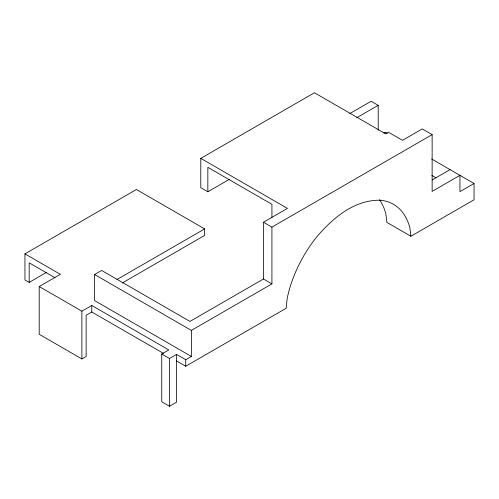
<?xml version="1.0" encoding="UTF-8"?>
<svg xmlns="http://www.w3.org/2000/svg" width="499" height="499" viewBox="0 0 499 499"><rect width="100%" height="100%" fill="white"/><g stroke="black" fill="none" stroke-linecap="round" stroke-linejoin="round"><path stroke-width="0.75" d="M46.644 272.298L29.185 282.378L24.95 279.933L24.95 253.866L136.414 189.508L204.646 228.904L204.646 235.416L122.274 282.977M229.359 179.334L207.84 191.759L200.785 187.686L200.785 158.364L314.439 92.745L385.577 133.813L388.403 132.185L402.512 140.331L422.266 128.929L432.14 134.63L432.14 191.385L459.941 175.336L459.941 191.628L474.05 183.482L474.05 199.775L410.883 236.245L386.9 222.398L385.846 213.803A89.795 51.84 -60 0 0 379.502 199.781M163.435 353.367L91.772 311.994L86.127 315.249L86.127 356.492L81.892 358.937L39.215 334.293L39.215 286.538L60.379 274.319L24.95 253.866M349.749 113.616L371.15 101.266L378.205 105.339L378.205 130.164M356.704 117.752L378.205 105.339M94.592 274.519L191.367 330.394L191.367 356.461L94.592 300.585L94.592 274.519L101.646 270.446L189.957 321.431L263.453 278.997L271.924 283.887L271.924 227.132L432.14 134.63M116.872 279.577L204.646 228.904M383.912 132.996L385.259 132.216L387.274 133.383M39.215 286.538L81.892 311.176L91.772 305.475L168.793 349.942L161.738 354.016L161.738 401.776L169.498 406.255L176.552 402.182L176.552 354.427L169.498 358.5L161.738 354.016M263.453 278.997L263.453 222.242L287.443 208.395L200.785 158.364M432.19 179.952L450.061 169.635M191.367 330.394L271.924 283.887M176.552 354.427L185.728 359.723L191.367 356.461M176.552 360.945L185.728 366.241L286.127 308.276L287.175 298.464A89.795 51.84 -60 0 1 316.759 236.869C332.802 218.082 354.128 199.8 380.25 200.211A89.795 51.84 -60 0 1 409.835 227.65L410.883 236.245M431.672 159.019L474.05 183.482M431.853 175.411L435.901 177.75M263.453 222.242L271.924 227.132M55.071 277.768L29.185 262.823L29.185 282.378M271.924 217.427L271.924 204.322L207.84 167.321L207.84 191.759M185.728 359.723L185.728 366.241M169.498 358.5L169.498 406.255M91.772 305.475L91.772 311.994M81.892 311.176L81.892 358.937"/></g></svg>
